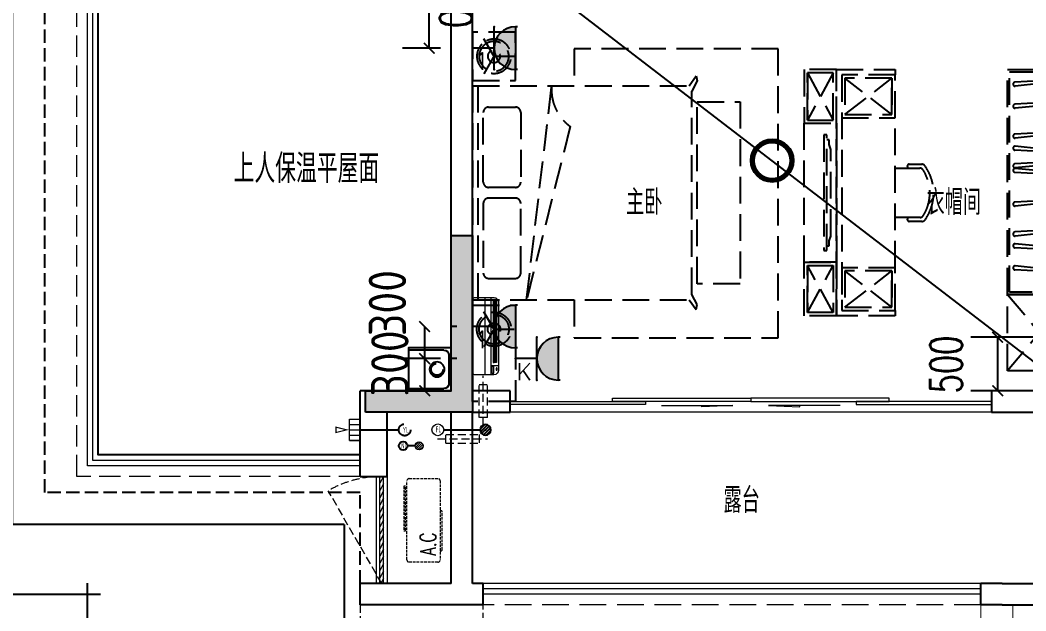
# Model space of a CAD drawing. Extents: x 3753737 to 4713801, y -857380 to 24339.
# Drawn here: x 4208484 to 4217885, y -768692 to -763173 of the extents above; entities that cross this region are included whole.
import ezdxf
from ezdxf.enums import TextEntityAlignment as Align

# ---------------------------------------------------------------- set-up
doc = ezdxf.new("R2010")
doc.units = 0
doc.header["$LTSCALE"] = 1000
doc.header["$MEASUREMENT"] = 0
for name, pattern in [('#P_--_20B1_001_t3$0$DASH', [0.35, 0.25, -0.1]), ('A户型$0$DASH', [0.35, 0.25, -0.1]), ('DASH', [0.35, 0.25, -0.1]), ('HIDDEN', [0.375, 0.25, -0.125])]:
    doc.linetypes.add(name, pattern=pattern)
doc.layers.get('0').update_dxf_attribs({"linetype": 'CONTINUOUS'})
doc.layers.get('Defpoints').update_dxf_attribs({"linetype": 'CONTINUOUS'})
for name, color, linetype in [('!!电气', 1, 'CONTINUOUS'), ('5fur', 175, 'CONTINUOUS'), ('COLU', 7, 'CONTINUOUS'), ('EQUIP-插座', 3, 'CONTINUOUS'), ('EQUIP-照明', 3, 'CONTINUOUS'), ('LVTRY', 252, 'CONTINUOUS'), ('ROOF', 183, 'CONTINUOUS'), ('S-砼墙填充', 251, 'CONTINUOUS'), ('VPIPE-凝结', 150, 'CONTINUOUS'), ('VPIPE-雨水', 4, 'DASH'), ('WALL', 252, 'CONTINUOUS'), ('看线', 185, 'CONTINUOUS'), ('管', 193, 'CONTINUOUS')]:
    doc.layers.add(name, color=color, linetype=linetype)
for name, color, linetype, lineweight in [('EQUIP_地漏', 7, 'CONTINUOUS', 18), ('PUB_TEXT', 7, 'CONTINUOUS', 20), ('VPIPE-废水', 31, 'TG_F', 18), ('WINDOW', 146, 'CONTINUOUS', 20), ('平面-分水线', 189, 'CONTINUOUS', 15), ('平面-栏杆', 56, 'CONTINUOUS', 15), ('平面-看线', 252, 'CONTINUOUS', 15), ('平面-空调室内机', 176, 'CONTINUOUS', 9), ('平面-空调预留孔', 252, 'CONTINUOUS', 15)]:
    doc.layers.add(name, color=color, linetype=linetype, lineweight=lineweight)
doc.styles.add('_TCH_DIM', font='SIMPLEX', dxfattribs={"bigfont": 'GBCBIG'})
doc.styles.add('_TCH_DIM_T3', font='SIMPLEX.shx', dxfattribs={"width": 0.7058823529411765, "bigfont": 'GBCBIG.shx'})
doc.styles.add('_TEL_DIM', font='SIMPLEX', dxfattribs={"width": 0.8, "height": 3.5, "bigfont": 'HZTXT'})
doc.styles.get("Standard").update_dxf_attribs({"font": 'gbenor.shx', "bigfont": 'gbcbig.shx'})
doc.styles.add('TG_LINETYPE', font='SIMPLEX', dxfattribs={"width": 0.8, "height": 3, "bigfont": 'HZTXT'})
doc.linetypes.add('TG_F', pattern='A,2,-0.3,["F",TG_LINETYPE,S=0.1,R=0,X=-0.23,Y=-0.15],0', length=2.3)
doc.dimstyles.new('_TCH_ARCH&&100', dxfattribs={"dimtxt": 297.5, "dimasz": 100, "dimexe": 250, "dimexo": 300, "dimgap": 100, "dimtad": 1, "dimdec": 0, "dimzin": 0, "dimdsep": 46, "dimtxsty": '_TCH_DIM_T3', "dimblk": 'ARCHTICK', "dimcen": 0.09, "dimclrt": 7, "dimazin": 2, "dimtfac": 1, "dimtdec": 0, "dimtix": 1, "dimtmove": 2, "dimatfit": 3, "dimfxl": 1, "dimtolj": 1, "dimtzin": 0, "dimarcsym": 0})
doc.dimstyles.get("Standard").update_dxf_attribs({"dimscale": 100, "dimtxt": 3.5, "dimasz": 1, "dimexe": 2.5, "dimexo": 3, "dimgap": 1.5, "dimtad": 1, "dimdec": 0, "dimzin": 0, "dimdsep": 46, "dimtxsty": 'Standard', "dimblk": 'ARCHTICK', "dimcen": 0.09, "dimadec": 0, "dimazin": 0, "dimtfac": 1, "dimtdec": 0, "dimtix": 1, "dimtmove": 2, "dimatfit": 3, "dimfxl": 1, "dimtolj": 1, "dimtzin": 0, "dimarcsym": 0})

# ---------------------------------------------------------------- blocks, each defined once
blk = doc.blocks.new('$lvtry$00000171')
for p, q in [((-74.24621202462731, 10.60660171788186), (-10.60660171788186, 74.24621202462731)), ((-69.81875867368217, -27.39235180270043), (27.39235180242758, 69.81875867368217)), ((-53.03300858900184, -53.03300858886359), (53.03300858900184, 53.03300858886359)), ((-27.39235180242758, -69.81875867368217), (69.81875867368217, 27.39235180270043)), ((10.60660171788186, -74.24621202462731), (74.24621202462731, -10.60660171788186))]:
    blk.add_line(p, q)
blk.add_circle((0, 0), 75)
blk.add_point((0, 0))
blk = doc.blocks.new('$TwtSys$00000141')
at = {"color": 252}
for p, q in [((-47.09803151780761, 3.836055847277748), (-5.041545145413693, 45.89254221967349)), ((-47.09803151780761, 3.836055847277748), (-5.041545145413693, 45.89254221967349)), ((-43.60958444554853, -17.52724007043071), (17.52724007042889, 43.60958444554853)), ((-43.60958444554853, -17.52724007043071), (17.52724007042889, 43.60958444554853)), ((-33.23401871576607, -33.23401871577153), (33.23401871576607, 33.23401871576425)), ((-33.23401871576607, -33.23401871576971), (33.23401871576607, 33.23401871576425)), ((-16.17805684451741, -43.53063328177632), (43.79137317708955, 16.43879673983065)), ((-16.17805684451741, -43.53063328177632), (43.79137317708955, 16.43879673983247)), ((5.715553844029273, -46.12975947626182), (46.12974035062325, -5.715572969671484)), ((5.715553844029273, -46.12975947626182), (46.12974035062325, -5.715572969671484))]:
    blk.add_line(p, q, dxfattribs=at)
blk.add_circle((0, -1.818989403545856e-12), 47, dxfattribs=at)
blk.add_circle((0, -1.818989403545856e-12), 47, dxfattribs=at)
blk = doc.blocks.new('A$C001338C2')
at = {"color": 8}
for p, q in [((-1.49359439092e-05, 248.6000576173246), (-2.84423585981e-05, 22.0000576172315)), ((844.9999883423079, 303.6000072514144), (54.99998834231155, 303.6000543390692)), ((109.0525457565491, 214.7673082745569), (109.0525510513944, 303.6000511174025)), ((899.9999715576414, 22.00000397306576), (899.9999850640525, 248.6000039731589)), ((21.99997024633922, 5.63059293199e-05), (877.9999702463392, 5.2843679441e-06))]:
    blk.add_line(p, q, dxfattribs=at)
at = {"color": 8, "lineweight": 5}
for p, q in [((864.5756734352908, 278.6904651548975), (144.4768629888749, 278.6905080761171)), ((144.4768629888749, 278.6905080761171), (144.4768622188567, 265.7722729386405)), ((387.0097734353949, 278.6904936200444), (144.4768629888749, 278.6905080761171)), ((144.4768629888749, 278.6905080761171), (144.4768614488676, 252.8539829386973)), ((144.4768622188567, 265.7722729386405), (864.5756726653053, 265.772230017421)), ((144.4768606789075, 239.9356929386377), (144.4768614488676, 252.8539829386973)), ((144.4768614488676, 252.8539829386973), (864.5756718953162, 252.8539400174777)), ((864.5756711253525, 239.9356500174181), (144.4768606789075, 239.9356929386377)), ((387.0097711254275, 239.935678482565), (387.0097734353949, 278.6904936200444)), ((622.04272112545, 239.935664473509), (387.0097711254275, 239.935678482565)), ((864.5756734352908, 278.6904651548975), (622.0427234354138, 278.6904796109884)), ((622.0427234354138, 278.6904796109884), (622.04272112545, 239.935664473509)), ((864.5756718953162, 252.8539400174777), (864.5756734352908, 278.6904651548975)), ((864.5756726653053, 265.772230017421), (864.5756711253525, 239.9356500174181)), ((899.9999830474662, 214.7672611304297), (-1.69525337697e-05, 214.7673147745954)), ((899.9999787804518, 143.1781611304468), (-2.12195482163e-05, 143.1782147746126))]:
    blk.add_line(p, q, dxfattribs=at)
at = {"color": 8}
for points in [[(89.24090579471158, 226.3562818807586), (22.19125331861505, 226.3562858772129, -0.414213562372504), (16.6912536464406, 231.8562862050385), (16.69125431894281, 243.1390318179401, -0.414213562373095), (22.19125464676836, 248.6390314901146), (89.24090712286488, 248.6390274936603, -0.414213562373095), (94.74090679503934, 243.1390271658347), (94.74090612253713, 231.8562815529331, -0.414213562373095)], [(73.08482630450817, 275.0144977724194), (56.77886350143308, 275.0144987443309, -0.414213562373095), (51.27886382925863, 280.5144990721565), (51.27886400034913, 283.3844664433818, -0.414213562373095), (56.77886432817468, 288.8844661155563), (73.08482713124977, 288.8844651436448, -0.4142135623732024), (78.58482680342422, 283.3844648158192), (78.58482663233372, 280.5144974445939, -0.414213562373095)]]:
    blk.add_lwpolyline(points, format="xyb", close=True, dxfattribs=at)
for centre, radius, start, end in [((54.99998506405609, 248.6000543390692), 55.0000000000001, 89.99999658490542, 179.9999965849054), ((844.9999850640525, 248.6000072514144), 55.0000000000001, 359.9999965849054, 89.99999658490542), ((21.9999715576414, 22.00005630592932), 22.00000000000004, 179.9999965849054, 269.9999965849054), ((877.9999715576414, 22.00000528436794), 22.00000000000004, 269.9999965849054, 359.9999965849054)]:
    blk.add_arc(centre, radius, start, end, dxfattribs=at)
blk = doc.blocks.new('rtyryrtyeeretee')
at = {"layer": '平面-空调预留孔', "color": 252, "linetype": 'DASH', "ltscale": 0.1}
for p, q in [((669748.8674389471, 343882.007023841), (669748.8674389471, 343872.007023841)), ((669758.8674389471, 343862.007023841), (670111.7031072036, 343862.007023841)), ((670121.7031072036, 343872.007023841), (670121.7031072036, 343882.007023841))]:
    blk.add_line(p, q, dxfattribs=at)
blk.add_lwpolyline([(670402.0143738759, 343882.0070238413), (669662.0143738759, 343882.007023841, -0.414213562373517), (669642.0143738759, 343902.007023841), (669642.0143738764, 344172.007023841, -0.414213562372746), (669662.0143738764, 344192.007023841), (670402.0143738755, 344192.007023841, -0.4142135623727947), (670422.0143738755, 344172.007023841), (670422.0143738759, 343902.0070238415, -0.4142135623733224)], format="xyb", close=True, dxfattribs=at)
blk.add_lwpolyline([(670352.8023801355, 344221.1163422599), (669932.984234771, 344221.1163422599), (669932.984234771, 344206.0022866031), (670352.8023801355, 344206.0022866031)], close=True, dxfattribs=at)
for centre, start, end in [((669758.8674389471, 343872.007023841), 180, 270), ((670111.7031072036, 343872.007023841), 270, 0)]:
    blk.add_arc(centre, 10, start, end, dxfattribs=at)
at = {"layer": '平面-空调预留孔', "color": 252, "linetype": 'DASH', "ltscale": 0.1, "style": '_TCH_DIM', "width": 0.7058823529411765}
blk.add_text('A.C', height=146.88, dxfattribs=at).set_placement((669701.4101996182, 343921.6318135191))
blk = doc.blocks.new('dongkong')
at = {"layer": '平面-空调预留孔', "color": 8, "linetype": 'HIDDEN', "ltscale": 0.3}
for p, q in [((-603796.0415180789, 210899.900060961), (-603796.0415180789, 210431.4859232727)), ((-603836.0415180789, 210820.9630630909), (-603836.0415180789, 210510.8096162414)), ((-603836.0415180789, 210820.9630630909), (-603756.0415180789, 210820.9630630909)), ((-603756.0415180789, 210820.9630630909), (-603756.0415180789, 210510.8096162414))]:
    blk.add_line(p, q, dxfattribs=at)
blk.add_lwpolyline([(-603756.0415180789, 210510.8096162414), (-603836.0415180789, 210510.8096162414)], dxfattribs=at)
blk = doc.blocks.new('dfgdfgsf')
at = {"layer": '5fur', "color": 252, "linetype": 'A户型$0$DASH'}
for p, q in [((2079791.574986166, -1251962.197855677), (2079391.574986166, -1251962.197855677)), ((2079391.574986166, -1251962.197855677), (2079391.574986166, -1252412.198233496)), ((2079791.574986166, -1252412.198233496), (2079791.574986166, -1251962.197855677)), ((2079596.914297045, -1252196.446191215), (2079497.06584026, -1252023.503591006)), ((2079522.163945114, -1252066.974783786), (2079497.06584026, -1252023.503591005)), ((2079596.914297045, -1252177.950275777), (2079497.06584026, -1252350.892875987)), ((2079580.896364409, -1252187.198233496), (2079780.59327798, -1252187.198233496)), ((2079730.397068272, -1252187.198233496), (2079780.59327798, -1252187.198233496)), ((2079522.163945113, -1252307.421683206), (2079497.06584026, -1252350.892875986)), ((2082791.57267557, -1252312.190617714), (2083341.57267557, -1252312.190617714)), ((2082791.57267557, -1254612.205849276), (2082791.57267557, -1252312.190617714)), ((2083341.57267557, -1252362.190617714), (2082841.57267557, -1252362.190617714)), ((2082841.57267557, -1252362.190617714), (2082841.57267557, -1254562.205849276)), ((2083341.57267557, -1252312.190617714), (2083341.57267557, -1252362.190617714)), ((2079391.574986166, -1252412.198233496), (2079791.574986166, -1252412.198233496)), ((2081416.409893243, -1252462.198233495), (2081481.916831707, -1252370.539244226)), ((2081416.409893243, -1252462.198233495), (2081481.916831707, -1252370.539244226)), ((2081489.156058949, -1252417.568189937), (2081441.574986167, -1252512.677710922)), ((2081489.156058949, -1252417.568189937), (2081441.574986167, -1252512.677710922)), ((2081481.916831707, -1252370.539244226), (2081489.156058949, -1252417.568189937)), ((2081481.916831707, -1252370.539244226), (2081489.156058949, -1252417.568189937)), ((2084690.023889797, -1252416.895051592), (2084461.077751995, -1252429.146158847)), ((2084692.077145038, -1252442.911808392), (2084464.043553083, -1252466.725766141)), ((2079391.574986167, -1252462.198233495), (2081416.409893243, -1252462.198233495)), ((2079391.574986167, -1252462.198233494), (2079391.574986167, -1254462.198233495)), ((2079391.574986167, -1252462.198233495), (2081416.409893243, -1252462.198233495)), ((2079441.574986167, -1252462.198233494), (2079441.574986167, -1254462.198233495)), ((2079896.268506756, -1254462.198233495), (2080130.248399078, -1252462.198233495)), ((2081441.574986167, -1254411.718756068), (2081441.574986167, -1252512.677710922)), ((2081441.574986167, -1254411.718756068), (2081441.574986167, -1252512.677710922)), ((2084690.023889797, -1252623.725833804), (2084461.077751995, -1252635.97694106)), ((2084692.077145038, -1252649.742590605), (2084464.043553083, -1252673.556548353)), ((2083341.57267557, -1254162.205849277), (2083341.57267557, -1252762.190617714)), ((2080305.009175737, -1252844.22595617), (2079896.268506756, -1254462.198233495)), ((2084690.023889797, -1252902.511005263), (2084461.077751995, -1252914.762112519)), ((2084691.970106725, -1252928.527452378), (2084463.93651477, -1252952.341410126)), ((2084690.023889797, -1253077.236512312), (2084461.077751995, -1253064.985405056)), ((2084692.077145038, -1253051.219755511), (2084464.043553083, -1253027.405797763)), ((2083471.693996689, -1253195.868798745), (2083589.765732341, -1253195.868798745)), ((2084690.023889797, -1253180.597609378), (2084461.077751995, -1253192.848716634)), ((2084692.077145038, -1253206.614366179), (2084464.043553083, -1253230.428323927)), ((2083341.57267557, -1253232.668798745), (2083571.757388253, -1253232.668798745)), ((2083455.133996689, -1253212.428798745), (2083455.133996689, -1253216.108798745)), ((2084690.023889797, -1253284.067294524), (2084461.077751995, -1253271.816187269)), ((2084692.077145038, -1253258.050537724), (2084464.043553083, -1253234.236579976)), ((2084690.023889797, -1253537.44362119), (2084461.077751995, -1253549.694728446)), ((2084692.077145038, -1253563.460377991), (2084464.043553083, -1253587.274335739)), ((2083573.720473101, -1253692.668798745), (2083341.57267557, -1253692.668798745)), ((2083455.133996689, -1253709.228798745), (2083455.133996689, -1253712.908798745)), ((2083591.613763072, -1253729.978880583), (2083471.693996689, -1253729.978880583)), ((2084690.023889797, -1253816.228792649), (2084461.077751995, -1253828.479899905)), ((2084691.970428869, -1253842.251259925), (2084464.043553083, -1253868.059507198)), ((2084692.077145038, -1253962.23498511), (2084464.043553083, -1253938.421027362)), ((2084690.023889797, -1253988.251741911), (2084461.077751995, -1253976.000634655)), ((2084692.077145038, -1254169.065767323), (2084464.043553083, -1254145.251809575)), ((2084690.023889797, -1254195.082524123), (2084461.077751995, -1254182.831416868)), ((2081489.156058949, -1254506.828277053), (2081441.574986167, -1254411.718756068)), ((2081489.156058949, -1254506.828277053), (2081441.574986167, -1254411.718756068)), ((2084391.563396981, -1254412.205847252), (2084991.564100249, -1255125.051658737)), ((2084391.565238085, -1255125.051658737), (2084391.563396981, -1254412.205847252)), ((2084991.563396992, -1254412.205847252), (2084391.565238085, -1255125.051658737)), ((2084391.565238083, -1254412.205847252), (2084991.564100248, -1254412.205847252)), ((2079391.574986167, -1254462.198233495), (2081416.409893243, -1254462.198233495)), ((2079391.574986166, -1254512.198233494), (2079791.574986166, -1254512.198233494)), ((2079391.574986166, -1255412.198989133), (2079391.574986166, -1254512.198233494)), ((2079791.574986166, -1254512.198233494), (2079791.574986166, -1255412.198989133)), ((2081416.409893243, -1254462.198233495), (2081481.916831707, -1254553.857222764)), ((2081416.409893243, -1254462.198233495), (2081481.916831707, -1254553.857222764)), ((2081481.916831707, -1254553.857222764), (2081489.156058949, -1254506.828277053)), ((2081481.916831707, -1254553.857222764), (2081489.156058949, -1254506.828277053)), ((2079596.914297045, -1254746.446191213), (2079497.06584026, -1254573.503591003)), ((2079522.163945113, -1254616.974783784), (2079497.06584026, -1254573.503591004)), ((2083341.57267557, -1254612.205849276), (2082791.57267557, -1254612.205849276)), ((2082841.57267557, -1254562.205849276), (2083341.57267557, -1254562.205849276)), ((2083341.57267557, -1254562.205849276), (2083341.57267557, -1254612.205849276)), ((2079596.914297045, -1254727.950275775), (2079497.06584026, -1254900.892875984)), ((2079580.896364409, -1254737.198233494), (2079780.59327798, -1254737.198233494)), ((2079730.397068272, -1254737.198233494), (2079780.59327798, -1254737.198233494)), ((2079522.163945114, -1254857.421683204), (2079497.06584026, -1254900.892875985)), ((2084991.564100249, -1255125.051658737), (2084391.565238085, -1255125.051658737)), ((2079791.574986166, -1255412.198989133), (2079391.574986166, -1255412.198989133))]:
    blk.add_line(p, q, dxfattribs=at)
at = {"layer": '5fur', "color": 252, "linetype": 'A户型$0$DASH', "extrusion": (-0.677281067979516, 0.735724374311825, 0)}
for p, q in [((2082673.296959631, -1252922.198110866), (2082673.296570906, -1254002.198110866)), ((2082701.879161752, -1252922.19817148), (2082673.296959631, -1252922.198110866)), ((2082701.87877346, -1254002.198171266), (2082701.879161752, -1252922.19817148)), ((2082723.472862098, -1252967.4470765), (2082701.879096383, -1252967.447039566)), ((2082723.472797589, -1253012.69594571), (2082723.472862098, -1252967.4470765)), ((2082741.572280606, -1253057.944839785), (2082723.472797589, -1253012.69594571)), ((2082741.572280641, -1253866.451627205), (2082741.572280606, -1253057.944839785)), ((2082723.472668614, -1253911.700470575), (2082741.572280641, -1253866.451627205)), ((2082701.878837969, -1253956.949301839), (2082723.472603684, -1253956.949339139)), ((2082723.472603684, -1253956.949339139), (2082723.472668614, -1253911.700470575)), ((2082673.296570906, -1254002.198110866), (2082701.87877346, -1254002.198171266))]:
    blk.add_line(p, q, dxfattribs=at)
at = {"layer": '5fur', "color": 252, "linetype": 'A户型$0$DASH'}
for points in [[(2080342.086450996, -1254462.198233495), (2080342.086450996, -1254818.074825129), (2082247.586450996, -1254818.074825129), (2082247.586450996, -1252118.074825129), (2080342.086450996, -1252118.074825129), (2080342.086450996, -1252462.198233495)], [(2082761.57267557, -1252342.190617714), (2082521.57267557, -1252783.230337468), (2082521.57267557, -1252342.190617714), (2082761.57267557, -1252783.230337468)], [(2082871.57267557, -1252732.190617714), (2083311.57267557, -1252392.190617714), (2083311.57267557, -1252732.190617714), (2082871.57267557, -1252392.190617714)], [(2082761.57267557, -1254582.205849276), (2082521.57267557, -1254141.166129522), (2082521.57267557, -1254582.205849276), (2082761.57267557, -1254141.166129522)], [(2082871.57267557, -1254532.205849276), (2083311.57267557, -1254192.205849277), (2083311.57267557, -1254532.205849276), (2082871.57267557, -1254192.205849276)]]:
    blk.add_lwpolyline(points, dxfattribs=at)
for points in [[(2082791.57267557, -1252312.190617714), (2082491.57267557, -1252312.190617714), (2082491.57267557, -1252813.230337468), (2082791.57267557, -1252813.230337468)], [(2082761.57267557, -1252342.190617714), (2082521.57267557, -1252342.190617714), (2082521.57267557, -1252783.230337468), (2082761.57267557, -1252783.230337468)], [(2082841.57267557, -1252762.190617714), (2083341.57267557, -1252762.190617714), (2083341.57267557, -1252362.190617714), (2082841.57267557, -1252362.190617714)], [(2084991.563396999, -1254412.205847252), (2084391.563396981, -1254412.205847252), (2084391.563396981, -1252312.190617714), (2084991.563396999, -1252312.190617714)], [(2084971.563396999, -1254392.205847252), (2084411.563396981, -1254392.205847252), (2084411.563396981, -1252332.190617714), (2084971.563396999, -1252332.190617714)], [(2082871.57267557, -1252732.190617714), (2083311.57267557, -1252732.190617714), (2083311.57267557, -1252392.190617714), (2082871.57267557, -1252392.190617714)], [(2081491.574986167, -1254311.718756068), (2081491.574986167, -1252612.677710922), (2081891.574986167, -1252612.677710922), (2081891.574986167, -1254311.718756068)], [(2082791.572280623, -1252813.230337468), (2082791.572280623, -1254111.166129522), (2082491.572675564, -1254111.166129522), (2082491.572675564, -1252813.230337468)], [(2082791.57267557, -1254612.205849276), (2082491.57267557, -1254612.205849276), (2082491.57267557, -1254111.166129522), (2082791.57267557, -1254111.166129522)], [(2082761.57267557, -1254582.205849276), (2082521.57267557, -1254582.205849276), (2082521.57267557, -1254141.166129522), (2082761.57267557, -1254141.166129522)], [(2082841.57267557, -1254562.205849276), (2083341.57267557, -1254562.205849276), (2083341.57267557, -1254162.205849277), (2082841.57267557, -1254162.205849276)], [(2082871.57267557, -1254532.205849276), (2083311.57267557, -1254532.205849276), (2083311.57267557, -1254192.205849277), (2082871.57267557, -1254192.205849276)]]:
    blk.add_lwpolyline(points, close=True, dxfattribs=at)
for points in [[(2079541.574986167, -1252662.198233496), (2079791.574986167, -1252662.198233496, -0.4142135623731003), (2079841.574986167, -1252712.198233496), (2079841.574986167, -1253362.198233495, -0.4142135623730904), (2079791.574986167, -1253412.198233495), (2079541.574986167, -1253412.198233495, -0.4142135623730999), (2079491.574986167, -1253362.198233495), (2079491.574986167, -1252712.198233496, -0.4142135623730897)], [(2079541.574986167, -1254262.198233494), (2079791.574986167, -1254262.198233494, 0.4142135623731003), (2079841.574986167, -1254212.198233494), (2079841.574986167, -1253562.198233495, 0.4142135623730904), (2079791.574986167, -1253512.198233495), (2079541.574986167, -1253512.198233495, 0.4142135623730999), (2079491.574986167, -1253562.198233495), (2079491.574986167, -1254212.198233494, 0.4142135623730897)]]:
    blk.add_lwpolyline(points, format="xyb", close=True, dxfattribs=at)
for centre, radius, start, end in [((2084462.560652539, -1252447.935962493), 18.84219772992773, 94.51245805934718, 274.5124580593472), ((2080556.619500525, -1252498.138845463), 427.8832127323753, 175.1816886111454, 233.9823072289474), ((2084462.560652539, -1252654.766744706), 18.84219772992773, 94.51245805934718, 274.5124580593472), ((2084462.453614226, -1252933.55160648), 18.84219772992773, 94.51245805934718, 274.5124580593472), ((2084462.560652539, -1253046.195601409), 18.84219772992773, 85.48754194065283, 265.4875419406528), ((2083471.693996689, -1253212.428798745), 16.56, 90, 180), ((2083589.765732341, -1253232.668798745), 36.8, 35.59956077985562, 90), ((2083266.325493629, -1253464.225516073), 434.5839883125198, 324.8602936227343, 35.59956077985562), ((2084462.560652539, -1253211.63852028), 18.84219772992773, 94.51245805934718, 274.5124580593472), ((2083471.693996689, -1253216.108798745), 16.56, 180, 270), ((2083571.757388253, -1253269.468798745), 36.8, 32.52336364231755, 90), ((2083266.325493629, -1253464.225516073), 399.0413852635766, 328.0588077334354, 32.52336364231755), ((2084462.560652539, -1253253.026383623), 18.84219772992773, 85.48754194065283, 265.4875419406528), ((2084462.560652539, -1253568.484532092), 18.84219772992773, 94.51245805934718, 274.5124580593472), ((2083573.720473101, -1253655.868798745), 36.8, 270, 328.0588077334354), ((2083471.693996689, -1253709.228798745), 16.56, 90, 180), ((2083472.597857911, -1253712.534407168), 17.46787387877194, 181.228123127384, 267.0339509360311), ((2083591.613763072, -1253693.178880583), 36.8, 270, 324.8602936227343), ((2084463.47545859, -1253848.19813157), 19.86347544868245, 96.93304115633904, 271.6375109857768), ((2084462.560652539, -1253957.210831008), 18.84219772992773, 85.48754194065283, 265.4875419406528), ((2084462.560652539, -1254164.041613222), 18.84219772992773, 85.48754194065283, 265.4875419406528)]:
    blk.add_arc(centre, radius, start, end, dxfattribs=at)
at = {"layer": '5fur', "color": 252, "linetype": 'A户型$0$DASH', "extrusion": (0, 0, -1)}
for major_axis, ratio, start_param, end_param in [((-113.2638872716998, 113.2638872716998), 0.9999999999997511, 4.712388980384682, 10.99557428756427), ((-98.16203563551878, 98.16203563551878), 0.999999999998388, 4.712388980384681, 10.99557428756427), ((-41.53009199966709, 41.5300919996671), 0.9999999999975253, 4.71238898038469, 10.99557428756428)]:
    blk.add_ellipse((2079591.574986166, -1252187.198233496), major_axis=major_axis, ratio=ratio, start_param=start_param, end_param=end_param, dxfattribs=at)
at = {"layer": '5fur', "color": 252, "linetype": 'A户型$0$DASH'}
for major_axis, ratio, start_param, end_param in [((-113.2638872716998, -113.2638872716998), 0.9999999999997511, 4.712388980384682, 10.99557428756427), ((-98.16203563551878, -98.16203563551878), 0.999999999998388, 4.712388980384681, 10.99557428756427), ((-41.53009199966709, -41.5300919996671), 0.9999999999975253, 4.71238898038469, 10.99557428756428)]:
    blk.add_ellipse((2079591.574986166, -1254737.198233494), major_axis=major_axis, ratio=ratio, start_param=start_param, end_param=end_param, dxfattribs=at)
blk = doc.blocks.new('DFSFSF')
at = {"layer": '平面-分水线'}
for p, q in [((697141.9143252881, 775567.7311356195), (697141.9143252881, 775667.5561356199)), ((697342.3369560526, 775667.5561356199), (697142.6869560517, 775667.5561356199)), ((697193.1069603423, 775567.7311356195), (697193.1069603423, 775667.5561356199)), ((697242.5119560522, 775567.7311356195), (697242.5119560522, 775667.5561356199)), ((697291.916951762, 775567.7311356195), (697291.916951762, 775667.5561356199)), ((697342.3369560526, 775667.5561356199), (697342.3369560526, 775567.7311356195)), ((697342.3369560526, 775567.7311356195), (697342.3369560526, 775667.5561356199)), ((697342.3369560526, 775567.7311356195), (697142.6869560517, 775567.7311356195))]:
    blk.add_line(p, q, dxfattribs=at)
blk = doc.blocks.new('DFGDGDGD')
at = {"layer": '平面-分水线', "const_width": 10}
blk.add_lwpolyline([(697267.5119560522, 775440.6606483405), (697242.5119560522, 775540.6606483405), (697217.5119560522, 775440.6606483405)], close=True, dxfattribs=at)
blk.add_blockref('DFSFSF', (0, 0))
blk = doc.blocks.new('GDGDGRD')
at = {"layer": 'S-砼墙填充'}
h = blk.add_hatch(color=252, dxfattribs=at)
h.dxf.hatch_style = 1
h.paths.add_polyline_path([(423216.5787019108, 288315.363085822), (423216.5787019108, 288515.363085822), (424016.56728251, 288515.3630858291), (424016.5672813235, 289965.3630283001), (424216.5672813235, 289965.3630283001), (424216.56728251, 288315.3630858291)])
at = {"layer": 'COLU', "color": 252}
blk.add_lwpolyline([(423216.5787019108, 288315.363085822), (423216.5787019108, 288515.363085822), (424016.56728251, 288515.3630858291), (424016.5672813235, 289965.3630283001), (424216.5672813235, 289965.3630283001), (424216.56728251, 288315.3630858291)], close=True, dxfattribs=at)
blk = doc.blocks.new('A$C3EB2330C')
at = {"layer": '管', "color": 252}
for p, q in [((-0.0007213222561404109, 379.9995217677206), (329.9992786777439, 379.9995217677206)), ((379.9992786777439, 329.9995217677206), (379.9992786777439, 69.99952176772058)), ((329.9992786777439, 19.99952176772058), (-0.0007213222561404109, 19.99952176772058))]:
    blk.add_line(p, q, dxfattribs=at)
blk.add_lwpolyline([(399.9992786777439, 399.9995217677206), (399.9992786777439, -0.000478232279419899), (-0.0007213222561404109, -0.000478232279419899), (-0.0007213222561404109, 399.9995217677206)], close=True, dxfattribs=at)
for centre, start, end in [((329.9992786777439, 329.9995217677206), 0, 90), ((329.9992786777439, 69.99952176772058), 270, 360)]:
    blk.add_arc(centre, 50, start, end, dxfattribs=at)
blk.add_ellipse((267.4755955390865, 199.9995217677206), major_axis=(-49.49747468307308, -49.49747468307304), ratio=0.9999999999994058, start_param=-0.7853981633977454, end_param=5.49778714378184, dxfattribs=at)
blk = doc.blocks.new('$DorLib2D$00000138')
at = {"color": 0, "linetype": 'Continuous'}
for p, q in [((-0.2875000000003638, -2.13e-14), (-0.2875000000003638, 0.1537753792110692)), ((-0.2875000000003638, 0.1537753792110692), (0, 0.1537753792110692)), ((0, 0.1537753792110976), (0, 7.1e-15)), ((0.2875000000003638, 0.1537753792110692), (0, 0.1537753792110692)), ((0.2875000000003638, -2.13e-14), (0.2875000000003638, 0.1537753792110692)), ((-0.5, -0.139864741756405), (-0.5, -2.13e-14)), ((-0.5, -2.13e-14), (-0.21875, -2.13e-14)), ((0, -2.13e-14), (-0.2875000000003638, -2.13e-14)), ((-0.21875, -2.13e-14), (-0.21875, -0.139864741756405)), ((0, -2.13e-14), (0.2875000000003638, -2.13e-14)), ((0.21875, -2.13e-14), (0.21875, -0.139864741756405)), ((0.5, -2.13e-14), (0.21875, -2.13e-14)), ((0.5, -2.13e-14), (0.5, -0.194552241756405)), ((0.5, -0.139864741756405), (0.5, -2.13e-14)), ((-0.21875, -0.139864741756405), (-0.5, -0.139864741756405)), ((0.21875, -0.139864741756405), (0.5, -0.139864741756405)), ((-0.1856715078083653, -0.1859990653694013), (-0.0370241864184209, -0.1859990653694013)), ((-0.0370241864184209, -0.1859990653694013), (-0.101855674160106, -0.2582593850092678)), ((-0.101855674160106, -0.2582593850092678), (-0.101855674160106, -0.1859990653694013)), ((0.1856715078083653, -0.1859990653694013), (0.0370241864184209, -0.1859990653694013)), ((0.0370241864184209, -0.1859990653694013), (0.101855674160106, -0.2582593850092678)), ((0.101855674160106, -0.2582593850092678), (0.101855674160106, -0.1859990653694013))]:
    blk.add_line(p, q, dxfattribs=at)
blk = doc.blocks.new('$WINLIB2D$00000039')
at = {"color": 0}
for points in [[(-0.4999999999983409, 0.5000000000445652), (-0.4999999999999964, -0.4999999999999716)], [(0.5000000000016591, 0.4999999999536158), (-0.4999999999983409, 0.5000000000445652)], [(0.4999999999983338, -0.5000000000463842), (0.4999999999999609, 0.4999999999999432)], [(-0.499999999999428, 0.1666666667124446), (0.500000000000572, 0.1666666666205998)], [(-0.3838834764901549, -0.166666666632409), (-0.4479860405916831, 0.1666666667079113)], [(-0.3158924398378069, -0.166666666637866), (-0.3799950039392748, 0.1666666667006353)], [(-0.2479014031851996, -0.166666666645142), (-0.3120039672867243, 0.1666666666951784)], [(-0.1799103665328481, -0.1666666666505989), (-0.2440129306343159, 0.1666666666887977)], [(-0.1119193298802692, -0.1666666666569512), (-0.1760218939817904, 0.1666666666824455)], [(-0.04392829322788927, -0.1666666666633319), (-0.1080308573293216, 0.1666666666760648)], [(0.02406274342471804, -0.1666666666696841), (-0.04003982067680312, 0.1666666666697125)], [(0.09205378007703402, -0.1666666666751411), (0.02795121597557682, 0.1666666666642556)], [(0.1600448167296129, -0.1666666666815217), (0.0959422526280953, 0.1666666666578749)], [(0.2280358533819644, -0.166666666687874), (0.163933289280525, 0.1666666666505989)], [(0.2960268900345753, -0.1666666666942547), (0.231924325933047, 0.1666666666460657)], [(0.3640179266869801, -0.1666666667006069), (0.2999153625854838, 0.166666666639685)], [(0.4320089633395341, -0.1666666667060639), (0.3679063992380058, 0.166666666632409)], [(0.4999999999916831, -0.1666666667115209), (0.4358974358904746, 0.1666666666260568)], [(-0.4518745131427302, -0.1666666666260284), (-0.5000000000072298, 0.08358586507802102)], [(-0.500000000000572, -0.1666666666214951), (0.499999999999428, -0.1666666667124446)], [(0.4999999999983338, -0.5000000000463842), (-0.5000000000016662, -0.4999999999554348)]]:
    blk.add_lwpolyline(points, dxfattribs=at)
blk = doc.blocks.new('A$C100F5A36')
at = {"layer": '!!电气', "color": 1}
for p, q in [((11802.46589115635, -20882.39991656656), (11802.46589115635, -18779.43981356255)), ((9802.465891156346, -18882.39991656679), (11923.79521305254, -18882.39991656679))]:
    blk.add_line(p, q, dxfattribs=at)
at = {"color": 252, "const_width": 8}
blk.add_lwpolyline([(20152.46589047834, -18982.4004392249), (20152.46589047834, -19132.4004392249), (20452.46589047834, -19132.4004392249), (20452.46589048207, -18982.39992552157)], dxfattribs=at)
at = {"layer": 'ROOF', "color": 252, "ltscale": 0.8}
for points in [[(14202.46591712767, -18232.39991673001), (11102.4658911177, -18232.39992696489), (11102.46589094028, -9232.405966357444), (13052.46589276381, -9232.381801333162), (13052.46589282807, -8232.399925305857), (19902.46634929767, -8232.399925158592)], [(14352.46589022502, -17582.39991624258), (11902.46589110466, -17582.39992471668), (11902.46589095332, -9882.39724015724), (13702.4658927219, -9882.373075132957), (13702.46589278616, -8882.399925291887), (19902.46634931164, -8882.399925158592)]]:
    blk.add_lwpolyline(points, dxfattribs=at)
at = {"layer": 'VPIPE-凝结', "color": 252}
blk.add_line((14352.46589022642, -17347.44158144272), (14712.46350737428, -17347.4416414554), dxfattribs=at)
at = {"layer": 'VPIPE-凝结', "color": 252, "ltscale": 0.1}
blk.add_line((15132.46829053108, -17347.39991877403), (15472.46589105669, -17347.39994902932), dxfattribs=at)
blk.add_lwpolyline([(14864.86349155894, -17497.39993190137), (14792.46349155903, -17497.39993010089)], dxfattribs=at)
at = {"layer": 'VPIPE-凝结', "color": 252}
blk.add_circle((14752.46349155903, -17497.39993010089), 40, dxfattribs=at)
at = {"layer": 'VPIPE-废水', "color": 252}
blk.add_circle((15077.46829053108, -17347.39991877403), 55, dxfattribs=at)
at = {"layer": 'VPIPE-雨水', "color": 252}
for centre in [(15069.93078767834, -16782.39983079839), (14767.46349155903, -17347.39993190137)]:
    blk.add_circle(centre, 55, dxfattribs=at)
at = {"layer": 'WALL', "color": 252}
for p, q in [((15202.46589108423, -16982.39991757331), (15202.46589098225, -12482.39992488576)), ((15402.46589108423, -16982.39991757714), (15402.46589098678, -12682.3999248745)), ((15202.46589108423, -16982.39991757331), (14352.46589020771, -16982.39991755649)), ((14352.46589023434, -17782.3999160741), (14352.46589020771, -16982.39991755649)), ((15752.4658908955, -16982.39991758359), (15402.46589108423, -16982.39991757714)), ((15752.46589089181, -17182.39991758358), (15752.4658908955, -16982.39991758359)), ((21002.46589042822, -16982.39991768032), (20252.47731150508, -16982.39991766651)), ((20252.47731150508, -16982.39991766651), (20252.47731150139, -17182.3999176665)), ((15202.46589104355, -17182.39991757334), (14602.46589021441, -17182.39991756147)), ((14602.46589023434, -17782.39991606579), (14602.46589021441, -17182.39991756147)), ((15202.46589035644, -18782.39992365424), (15202.46589104355, -17182.39991757334)), ((15402.46589104353, -17182.39991757714), (15752.46589089181, -17182.39991758358)), ((15402.46589035643, -18782.39992549312), (15402.46589104353, -17182.39991757714)), ((20252.47731150139, -17182.3999176665), (21002.46708356345, -17182.39991768032)), ((14352.46589023434, -17782.3999160741), (14602.46589023434, -17782.39991606579)), ((15202.46589035644, -18782.39992365424), (14352.46592722794, -18782.39991605002)), ((14352.46592543872, -18982.39991605002), (14352.46592722794, -18782.39991605002)), ((15502.46589142643, -18782.39992643753), (15402.46589035643, -18782.39992549312)), ((15502.46588953771, -18982.39992643753), (15502.46589142643, -18782.39992643753)), ((20352.46588629507, -18782.39991656691), (20152.46588665131, -18782.39992492786)), ((20152.46589501225, -18982.39992492786), (20152.46588665131, -18782.39992492786)), ((20352.48736771755, -18782.39992476231), (21002.4861740372, -18782.3999247623)), ((15302.46588941936, -18982.39992454881), (14352.46592543872, -18982.39991605002)), ((15502.46588953771, -18982.39992643753), (15302.4658893696, -18982.39992454881)), ((20352.46589465602, -18982.39991656691), (20152.46589501225, -18982.39992492786)), ((20352.48736771755, -18982.39992476231), (21102.4873671988, -18982.39992476231))]:
    blk.add_line(p, q, dxfattribs=at)
at = {"layer": 'WINDOW', "color": 252}
blk.add_line((20252.47731150136, -17182.39991766651), (15752.46589089181, -17182.39991758359), dxfattribs=at)
at = {"layer": 'WINDOW', "color": 252, "linetype": 'DASH', "ltscale": 0.3}
blk.add_lwpolyline([(14552.46589098498, -18782.39992363122), (14052.46589098638, -17916.37451984803, -0.1316524975897076), (14552.46589099476, -17782.39992363285)], format="xyb", dxfattribs=at)
at = {"layer": '平面-栏杆', "color": 252}
for points in [[(14352.46589057054, -17682.39991624258), (11802.46589110699, -17682.39992506255), (11802.46589095145, -9782.398582649534), (13602.46589272795, -9782.374417625251), (13602.46589279268, -8782.3999252941), (19902.46634930931, -8782.399925158592)], [(14352.46589039778, -17632.39991624258), (11852.46589110605, -17632.39992488967), (11852.46589095239, -9832.397911403328), (13652.46589272469, -9832.373746379046), (13652.46589278942, -8832.399925292935), (19902.46634931071, -8832.399925158592)], [(20152.46589047834, -18832.39992489642), (15502.46589048207, -18832.39992643753)], [(20152.46589047834, -18882.39992489549), (15502.46589048207, -18882.39992643753)]]:
    blk.add_lwpolyline(points, dxfattribs=at)
at = {"layer": '平面-看线', "color": 252, "linetype": 'DASH', "ltscale": 0.8}
blk.add_lwpolyline([(14352.46589091653, -17782.39991624258), (11702.46589110885, -17782.39992540842), (11702.46589094913, -9682.399925141828), (13502.46589273447, -9682.375760117546), (13502.4658927992, -8682.399925296195), (19902.46634930745, -8682.399925158592)], dxfattribs=at)
at = {"layer": '平面-看线', "color": 252}
blk.add_lwpolyline([(20152.46589047834, -18782.39992489712), (15502.46589048207, -18782.39992643776)], dxfattribs=at)
at = {"layer": '平面-看线', "color": 252, "linetype": 'DASH', "ltscale": 0.3}
blk.add_lwpolyline([(14352.46592088556, -18982.39991605002), (14352.46592088556, -19132.39991605002), (15502.46588356793, -19132.39992691018), (15502.46586507466, -18982.3990503177)], dxfattribs=at)
at = {"layer": '平面-看线', "color": 252, "linetype": 'DASH'}
blk.add_lwpolyline([(20152.46589047834, -18982.3999248941), (15502.46587226354, -18982.3990503177)], dxfattribs=at)
at = {"layer": '看线', "color": 252, "linetype": '#P_--_20B1_001_t3$0$DASH', "ltscale": 0.5}
blk.add_lwpolyline([(14352.46592722787, -18782.39991455898), (14352.46592443483, -17932.39991623396), (11402.46589111164, -17932.39992592717), (11402.46589094633, -9532.401938880328), (13352.46589274425, -9532.377773856046), (13352.46589280851, -8532.399925299454), (19902.46634930419, -8532.399925158592)], dxfattribs=at)
at = {"layer": '看线', "color": 252}
blk.add_lwpolyline([(14202.46591712767, -18232.39991673001), (14202.46592108952, -19432.39991605002), (34552.46690135682, -19432.39991605002), (34552.46170119429, -17932.39991721977), (36802.46589077916, -17932.39992461284)], dxfattribs=at)
at = {"color": 252}
blk.add_blockref('GDGDGRD', (-408814.112811693, -305497.7630110036), dxfattribs=at)
for name, p, rotation in [('DFGDGDGD', (-761315.0902453931, 679895.0703746097), 270), ('rtyryrtyeeretee', (358980.9763241624, -688225.3473775827), 90)]:
    blk.add_blockref(name, p, dxfattribs=dict(at, rotation=rotation))
at = {"layer": 'EQUIP_地漏', "color": 252, "xscale": -0.8, "yscale": -0.8, "zscale": 0.8, "rotation": 180}
blk.add_blockref('$TwtSys$00000141', (14902.46349155903, -17497.39993190137), dxfattribs=at)
at = {"layer": 'LVTRY', "color": 252, "xscale": -0.6666666667107825, "yscale": 0.6666666667107825, "rotation": 90.00000000602213}
blk.add_blockref('$lvtry$00000171', (15522.46589106042, -17347.39994902397), dxfattribs=at)
at = {"layer": 'WINDOW', "color": 252}
blk.add_blockref('dfgdfgsf', (-2063989.108700188, 1238329.789241821), dxfattribs=at)
for name, p, xscale, yscale, zscale, rotation in [('$DorLib2D$00000138', (18002.47160119843, -17082.39991762505), 4500.011420609546, -200, 4500.011420609546, 179.9999999989443), ('$WINLIB2D$00000039', (14552.46592721902, -18282.399916069), -1000, -100, -1000, 270)]:
    blk.add_blockref(name, p, dxfattribs=dict(at, xscale=xscale, yscale=yscale, zscale=zscale, rotation=rotation))
at = {"layer": '平面-空调室内机', "color": 252, "ltscale": 0.3}
for p, rotation in [((-588293.5756263603, 193588.4096986263), 180), ((225973.1588831679, 586363.6407292793), 89.99999999999999)]:
    blk.add_blockref('dongkong', p, dxfattribs=dict(at, rotation=rotation))
at = {"layer": '平面-空调预留孔', "color": 252, "xscale": -0.800000000046565, "yscale": 0.800000000046565, "zscale": 0.800000000046565, "rotation": 269.9999997665698}
blk.add_blockref('A$C001338C2', (15402.465863063, -16832.39900685125), dxfattribs=at)
at = {"layer": '管', "color": 252, "xscale": -1, "rotation": 180}
blk.add_blockref('A$C3EB2330C', (14802.45519213937, -16582.40030903067), dxfattribs=at)
at = {"layer": 'PUB_TEXT', "color": 252}
for s, height, p in [('上人保温平屋面', 270.0709219858156, (13168.38186953915, -15041.26301100361)), ('主卧', 236.3120567375886, (16836.92726114718, -15339.91728399601)), ('衣帽间', 236.3120567375886, (19644.92726114718, -15339.91728399601)), ('露台', 236.3120567375886, (17747.42726114718, -18123.10629074532))]:
    blk.add_text(s, height=height, dxfattribs=at).set_placement(p)
at = {"layer": 'PUB_TEXT', "color": 252, "width": 0.6}
for s, p in [('YL', (14749.26349155903, -17375.39993190137)), ('FL', (15057.67401876719, -17371.24012048361)), ('NL', (14735.66349133793, -17525.39993190142))]:
    blk.add_text(s, height=56.00000000000001, dxfattribs=at).set_placement(p)
blk = doc.blocks.new('$equip$00001150')
at = {"const_width": 0.1}
blk.add_lwpolyline([(-0.4500000000007276, 0, 1), (0.4500000000007276, 0, 1)], format="xyb", close=True, dxfattribs=at)
blk.add_circle((0, 0), 0.5)
at = {"flags": 9}
blk.add_attdef('A', (0, 0), '', height=2e-05, dxfattribs=at)
blk = doc.blocks.new('$equip$00001764')
for p, q in [((-0.5, 1.049999999999272), (-0.5, 1)), ((-0.5, 1), (0.5, 1)), ((0.5, 1.049999999999272), (0.5, 1)), ((0.5, 0.5), (-0.5, 0.5)), ((0, 0.5), (0, 0))]:
    blk.add_line(p, q)
blk.add_arc((0, 1), 0.500000000000025, 180, 0)
for p in [(-0.5, 0.5), (0.5, 0.5), (0, 0)]:
    blk.add_point(p)
for points in [[(0.4330127018911298, 0.75), (-0.4330127018911298, 0.75), (0.5, 1), (-0.5, 1)], [(0.25, 0.5669872981052322), (-0.25, 0.5669872981052322), (0.4330127018911298, 0.75), (-0.4330127018911298, 0.75)], [(0, 0.5), (0, 0.5), (0.25, 0.5669872981052322), (-0.25, 0.5669872981052322)]]:
    blk.add_solid(points)
at = {"color": 7, "style": '_TEL_DIM'}
blk.add_attdef('$TEXT$', text='', height=0.4, dxfattribs=at).set_placement((0.3030595533709857, 0.2110205339395179), align=Align.MIDDLE_CENTER)
at = {"color": 7, "style": '_TEL_DIM', "flags": 1}
blk.add_attdef('A', text='', height=2e-05, dxfattribs=at).set_placement((0, 0), align=Align.MIDDLE_CENTER)
blk = doc.blocks.new('_ArchTick')
at = {"color": 0, "linetype": 'ByBlock', "const_width": 0.15}
blk.add_lwpolyline([(-0.5, -0.5), (0.5, 0.5)], dxfattribs=at)
blk = doc.blocks.new('*D229')
at = {"layer": '!!电气', "color": 0, "lineweight": -2, "transparency": 16777216}
for p, q in [((4212413.433246737, -766335.9750330274), (4212015.36690881, -766335.9750330274)), ((4212265.36690881, -766635.9750330274), (4212265.36690881, -766335.9750330274)), ((4212413.433246737, -766635.9750330274), (4212015.36690881, -766635.9750330274))]:
    blk.add_line(p, q, dxfattribs=at)
at = {"layer": 'Defpoints', "color": 0, "transparency": 16777216}
for p in [(4212265.36690881, -766335.9750330274), (4212713.433246737, -766335.9750330274), (4212713.433246737, -766635.9750330274)]:
    blk.add_point(p, dxfattribs=at)
at = {"layer": '!!电气', "color": 0, "lineweight": -2, "transparency": 16777216, "xscale": 100, "yscale": 100, "zscale": 100}
for p, rotation in [((4212265.36690881, -766335.9750330274), 90), ((4212265.36690881, -766635.9750330274), 270)]:
    blk.add_blockref('_ArchTick', p, dxfattribs=dict(at, rotation=rotation))
at = {"layer": '!!电气', "color": 0, "transparency": 16777216, "insert": (4211940.366908805, -766380.3506549322), "char_height": 350, "attachment_point": 5, "rotation": 90}
blk.add_mtext('\\A1;300', dxfattribs=at)
blk = doc.blocks.new('*D230')
at = {"layer": '!!电气', "color": 0, "lineweight": -2, "transparency": 16777216}
for p, q in [((4212265.36690881, -766335.9750330274), (4212265.36690881, -766035.9750330274)), ((4212565.366908805, -766035.9750330274), (4212515.36690881, -766035.9750330274)), ((4212565.366908805, -766335.9750330274), (4212515.36690881, -766335.9750330274))]:
    blk.add_line(p, q, dxfattribs=at)
at = {"layer": 'Defpoints', "color": 0, "transparency": 16777216}
for p in [(4212265.366908805, -766035.9750330274), (4212265.36690881, -766035.9750330274), (4212265.366908805, -766335.9750330274)]:
    blk.add_point(p, dxfattribs=at)
at = {"layer": '!!电气', "color": 0, "lineweight": -2, "transparency": 16777216, "xscale": 100, "yscale": 100, "zscale": 100}
for p, rotation in [((4212265.36690881, -766035.9750330274), 90), ((4212265.36690881, -766335.9750330274), 270)]:
    blk.add_blockref('_ArchTick', p, dxfattribs=dict(at, rotation=rotation))
at = {"layer": '!!电气', "color": 0, "transparency": 16777216, "insert": (4211916.95971605, -765816.4120792262), "char_height": 350, "attachment_point": 5, "rotation": 90}
blk.add_mtext('\\A1;300', dxfattribs=at)
blk = doc.blocks.new('*D365')
at = {"layer": '!!电气', "color": 0, "lineweight": -2, "transparency": 16777216}
for p, q in [((4218013.448604222, -766135.9574048806), (4217371.766362151, -766135.9388882851)), ((4217621.751933882, -766635.9461021597), (4217621.766362048, -766135.946102368)), ((4218013.434176057, -766635.9574046723), (4217371.751933985, -766635.9388880768))]:
    blk.add_line(p, q, dxfattribs=at)
at = {"layer": 'Defpoints', "color": 0, "transparency": 16777216}
for p in [(4217621.766362048, -766135.946102368), (4218313.448604098, -766135.96606178), (4218313.434175932, -766635.9660615717)]:
    blk.add_point(p, dxfattribs=at)
at = {"layer": '!!电气', "color": 0, "lineweight": -2, "transparency": 16777216, "xscale": 100, "yscale": 100, "zscale": 100}
for p, rotation in [((4217621.766362048, -766135.946102368), 89.9983466539936), ((4217621.751933882, -766635.9461021597), 269.9983466539936)]:
    blk.add_blockref('_ArchTick', p, dxfattribs=dict(at, rotation=rotation))
at = {"layer": '!!电气', "color": 7, "transparency": 16777216, "insert": (4217140.572408536, -766391.0177965619), "char_height": 297.5, "attachment_point": 5, "rotation": 89.9983466539936, "style": '_TCH_DIM_T3'}
blk.add_mtext('\\A1;500', dxfattribs=at)
blk = doc.blocks.new('*D374')
at = {"layer": '!!电气', "color": 0, "lineweight": -2, "transparency": 16777216}
for p, q in [((4212413.419928359, -762335.9818702554), (4212057.797128608, -762335.9899667125)), ((4212307.82217222, -763435.9842746567), (4212307.797128542, -762335.9842749676)), ((4212413.444972036, -763435.9818699446), (4212057.822172285, -763435.9899664017))]:
    blk.add_line(p, q, dxfattribs=at)
at = {"layer": 'Defpoints', "color": 0, "transparency": 16777216}
for p in [(4212307.797128542, -762335.9842749676), (4212713.419928281, -762335.9750401616), (4212713.444971958, -763435.9750398508)]:
    blk.add_point(p, dxfattribs=at)
at = {"layer": '!!电气', "color": 0, "lineweight": -2, "transparency": 16777216, "xscale": 100, "yscale": 100, "zscale": 100}
for p, rotation in [((4212307.797128542, -762335.9842749676), 90.00130445184239), ((4212307.82217222, -763435.9842746567), 270.0013044518424)]:
    blk.add_blockref('_ArchTick', p, dxfattribs=dict(at, rotation=rotation))
at = {"layer": '!!电气', "color": 7, "transparency": 16777216, "insert": (4212556.559650317, -762885.978611526), "char_height": 297.5, "attachment_point": 5, "rotation": 270.0013044518424, "style": '_TCH_DIM_T3'}
blk.add_mtext('\\A1;1100', dxfattribs=at)

msp = doc.modelspace()

# ---------------------------------------------------------------- block references
at = {"layer": '!!电气'}
msp.add_blockref('A$C100F5A36', (4197310.978776064, -749653.575115452), dxfattribs=at)

# ---------------------------------------------------------------- next in the draw order: linework, layer by layer
at = {"layer": '!!电气', "color": 1}
msp.add_lwpolyline([(4218313.445859844, -766635.9750331496), (4212713.422204979, -762335.9552479335)], dxfattribs=at)

# ---------------------------------------------------------------- next in the draw order: block references
at = {"layer": 'EQUIP-插座', "color": 4}
ref = msp.add_blockref('$equip$00001764', (4212713.445062042, -763435.9842746567), dxfattribs=dict(at, xscale=400, yscale=400, zscale=400, rotation=270))
ref.add_attrib('$TEXT$', '1', dxfattribs={"layer": '0', "color": 7, "height": 160, "style": '_TEL_DIM'}).set_placement((4212797.853275618, -763557.2080960053), align=Align.MIDDLE_CENTER)
ref = msp.add_blockref('$equip$00001764', (4212713.433246305, -766035.9750327051), dxfattribs=dict(at, xscale=400, yscale=400, zscale=400, rotation=270))
ref.add_attrib('$TEXT$', '1', dxfattribs={"layer": '0', "color": 7, "height": 160, "style": '_TEL_DIM'}).set_placement((4212797.841459882, -766157.1988540536), align=Align.MIDDLE_CENTER)
ref = msp.add_blockref('$equip$00001764', (4213113.445062042, -766335.9750330274), dxfattribs=dict(at, xscale=400, yscale=400, zscale=400, rotation=270))
ref.add_attrib('$TEXT$', 'K', dxfattribs={"layer": '0', "color": 7, "height": 160, "style": '_TEL_DIM'}).set_placement((4213197.853275618, -766457.1988543759), align=Align.MIDDLE_CENTER)
at = {"layer": 'EQUIP-照明', "color": 2, "xscale": 400, "yscale": 400, "zscale": 400}
msp.add_blockref('$equip$00001150', (4215513.434032411, -764485.9651405415), dxfattribs=at)

# ---------------------------------------------------------------- next in the draw order: dimensions: what is measured, and where the dimension line sits
at = {"layer": '!!电气', "color": 1}
dim = msp.add_aligned_dim(p1=(4212713.444971958, -763435.9750398508), p2=(4212713.419928281, -762335.9750401616), distance=405.6227998434347, text='1100', dimstyle='_TCH_ARCH&&100', dxfattribs=at)
dim.commit()
dim.dimension.update_dxf_attribs({"geometry": '*D374', "text_midpoint": (4212556.559650317, -762885.978611526)})
for base, p1, p2, picture, middle in [((4212265.36690881, -766035.9750330274), (4212265.366908805, -766335.9750330274), (4212265.366908805, -766035.9750330274), '*D230', (4211916.95971605, -765816.4120792262)), ((4212265.36690881, -766335.9750330274), (4212713.433246737, -766635.9750330274), (4212713.433246737, -766335.9750330274), '*D229', (4211940.366908805, -766380.3506549322))]:
    dim = msp.add_linear_dim(base=base, p1=p1, p2=p2, angle=90, dimstyle='Standard', override={"dimzin": 8}, dxfattribs=at)
    dim.commit()
    dim.dimension.update_dxf_attribs({"geometry": picture, "text_midpoint": middle, "dimtype": 128})
dim = msp.add_linear_dim(base=(4217621.766362048, -766135.946102368), p1=(4218313.434175933, -766635.9660615718), p2=(4218313.448604099, -766135.96606178), angle=89.99834665388688, text='500', dimstyle='_TCH_ARCH&&100', dxfattribs=at)
dim.commit()
dim.dimension.update_dxf_attribs({"geometry": '*D365', "text_midpoint": (4217140.572408536, -766391.0177965619), "dimtype": 129})

doc.saveas('drawing.dxf')
